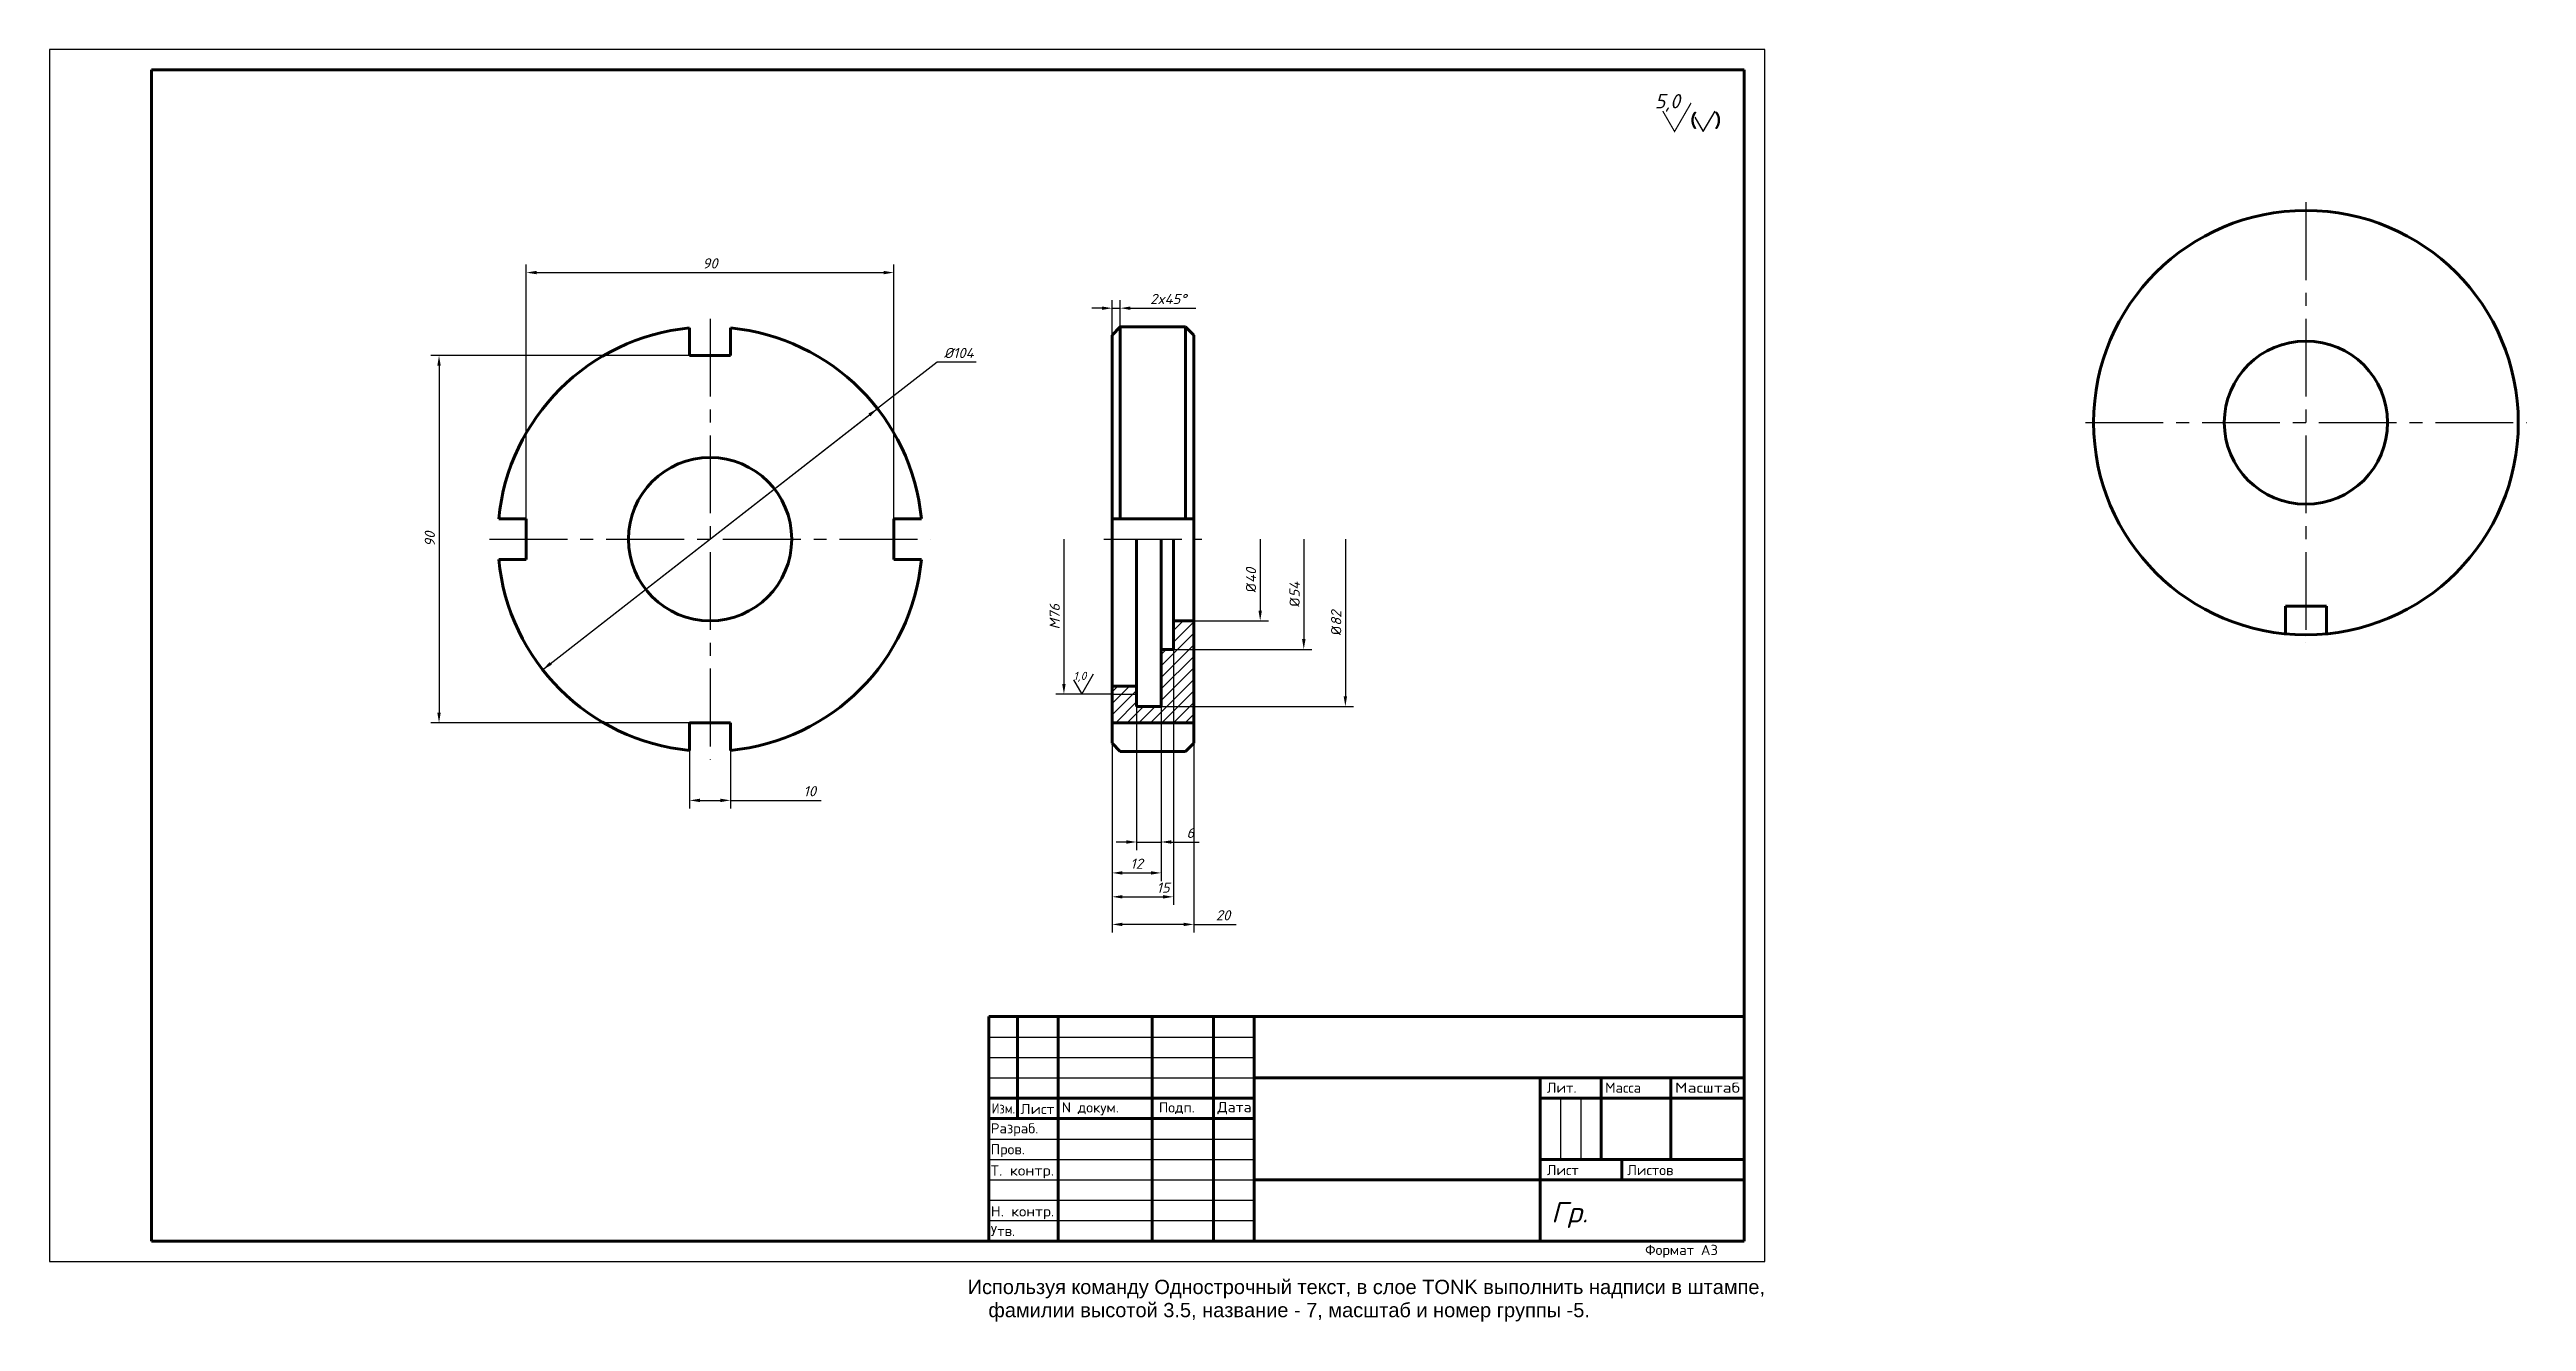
# Model space of a CAD drawing. Header units: millimetres. Extents: x 0 to 607, y -15 to 297.
import ezdxf
from ezdxf.enums import TextEntityAlignment as Align

# ---------------------------------------------------------------- set-up
doc = ezdxf.new("R2010")
doc.units = ezdxf.units.MM
doc.linetypes.add('CENTER2', pattern=[28.575, 19.05, -3.175, 3.175, -3.175])
for name, color, linetype, lineweight in [('OSN', 3, 'Continuous', 80), ('OSY', 2, 'CENTER2', 30), ('RAZM', 6, 'Continuous', 30), ('TONK', 1, 'Continuous', 30)]:
    doc.layers.add(name, color=color, linetype=linetype, lineweight=lineweight)
doc.styles.get("Standard").update_dxf_attribs({"font": 'arial.ttf'})
doc.styles.add('наклон', font='simplex.shx', dxfattribs={"oblique": 15})
doc.styles.add('прям', font='simplex.shx')
doc.styles.add('стиль1', font='isocpeur.ttf', dxfattribs={"oblique": 15})
doc.dimstyles.new('разм', dxfattribs={"dimtxt": 2.5, "dimasz": 2.5, "dimexe": 2, "dimexo": 0, "dimgap": 1, "dimtad": 1, "dimdec": 1, "dimtxsty": 'наклон', "dimcen": 2.5, "dimadec": 0, "dimazin": 0, "dimtfac": 1, "dimtdec": 1, "dimtmove": 0, "dimatfit": 2, "dimfxl": 1, "dimarcsym": 0})
doc.dimstyles.new('разм$3', dxfattribs={"dimtxt": 2.5, "dimasz": 2.5, "dimexe": 2, "dimexo": 0, "dimgap": 1, "dimtad": 1, "dimtoh": 1, "dimdec": 1, "dimtxsty": 'наклон', "dimcen": 2.5, "dimadec": 0, "dimazin": 0, "dimtfac": 1, "dimtdec": 1, "dimtmove": 0, "dimatfit": 2, "dimfxl": 1, "dimarcsym": 0})

# ---------------------------------------------------------------- blocks, each defined once
blk = doc.blocks.new('*D2')
at = {"layer": 'Defpoints', "color": 0}
for p in [(260.2, 177), (248.4, 139), (260.2, 139)]:
    blk.add_point(p, dxfattribs=at)
at = {"layer": 'RAZM', "color": 0, "lineweight": -2}
for p, q in [((248.4, 177), (248.4, 141.5)), ((260.2, 139), (246.4, 139))]:
    blk.add_line(p, q, dxfattribs=at)
at = {"layer": 'RAZM', "color": 0}
blk.add_solid([(247.99, 141.5), (248.82, 141.5), (248.4, 139)], dxfattribs=at)
at = {"layer": 'RAZM', "color": 0, "insert": (246.15, 158), "char_height": 2.5, "attachment_point": 5, "rotation": 90, "style": 'наклон'}
blk.add_mtext('M76', dxfattribs=at)
blk = doc.blocks.new('_None')
blk = doc.blocks.new('*D4')
at = {"layer": 'Defpoints', "color": 0}
for p in [(280.2, 177), (280.2, 157), (296.46, 157)]:
    blk.add_point(p, dxfattribs=at)
at = {"layer": 'RAZM', "color": 0, "lineweight": -2}
for p, q in [((296.46, 177), (296.46, 159.5)), ((280.2, 157), (298.46, 157))]:
    blk.add_line(p, q, dxfattribs=at)
at = {"layer": 'RAZM', "color": 0}
blk.add_solid([(296.05, 159.5), (296.88, 159.5), (296.46, 157)], dxfattribs=at)
at = {"layer": 'RAZM', "color": 0, "insert": (294.21, 167), "char_height": 2.5, "attachment_point": 5, "rotation": 90, "style": 'наклон'}
blk.add_mtext('{\\Q0;%%C}40', dxfattribs=at)
blk = doc.blocks.new('*D5')
at = {"layer": 'Defpoints', "color": 0}
for p in [(275.2, 177), (275.2, 150), (307.14, 150)]:
    blk.add_point(p, dxfattribs=at)
at = {"layer": 'RAZM', "color": 0, "lineweight": -2}
for p, q in [((307.14, 177), (307.14, 152.5)), ((275.2, 150), (309.14, 150))]:
    blk.add_line(p, q, dxfattribs=at)
at = {"layer": 'RAZM', "color": 0}
blk.add_solid([(306.72, 152.5), (307.56, 152.5), (307.14, 150)], dxfattribs=at)
at = {"layer": 'RAZM', "color": 0, "insert": (304.89, 163.5), "char_height": 2.5, "attachment_point": 5, "rotation": 90, "style": 'наклон'}
blk.add_mtext('{\\Q0;%%C}54', dxfattribs=at)
blk = doc.blocks.new('*D6')
at = {"layer": 'Defpoints', "color": 0}
for p in [(272.2, 177), (272.2, 136), (317.32, 136)]:
    blk.add_point(p, dxfattribs=at)
at = {"layer": 'RAZM', "color": 0, "lineweight": -2}
for p, q in [((317.32, 177), (317.32, 138.5)), ((272.2, 136), (319.32, 136))]:
    blk.add_line(p, q, dxfattribs=at)
at = {"layer": 'RAZM', "color": 0}
blk.add_solid([(316.9, 138.5), (317.73, 138.5), (317.32, 136)], dxfattribs=at)
at = {"layer": 'RAZM', "color": 0, "insert": (315.07, 156.5), "char_height": 2.5, "attachment_point": 5, "rotation": 90, "style": 'наклон'}
blk.add_mtext('{\\Q0;%%C}82', dxfattribs=at)
blk = doc.blocks.new('*D8')
at = {"layer": 'Defpoints', "color": 0}
for p in [(262.2, 233.61), (260.2, 227), (262.2, 227)]:
    blk.add_point(p, dxfattribs=at)
at = {"layer": 'RAZM', "color": 0, "lineweight": -2}
for p, q in [((257.7, 233.61), (255.2, 233.61)), ((260.2, 227), (260.2, 235.61)), ((260.2, 233.61), (262.2, 233.61)), ((262.2, 227), (262.2, 235.61)), ((264.7, 233.61), (280.7, 233.61))]:
    blk.add_line(p, q, dxfattribs=at)
at = {"layer": 'RAZM', "color": 0}
for points in [[(257.7, 233.19), (257.7, 234.03), (260.2, 233.61)], [(264.7, 234.03), (264.7, 233.19), (262.2, 233.61)]]:
    blk.add_solid(points, dxfattribs=at)
at = {"layer": 'RAZM', "color": 0, "insert": (273.95, 235.86), "char_height": 2.5, "attachment_point": 5, "style": 'наклон'}
blk.add_mtext('2x45%%d', dxfattribs=at)
blk = doc.blocks.new('*D20')
at = {"layer": 'Defpoints', "color": 0}
for p in [(260.2, 127), (280.2, 127), (260.2, 82.59)]:
    blk.add_point(p, dxfattribs=at)
at = {"layer": 'RAZM', "color": 0, "lineweight": -2}
for p, q in [((260.2, 127), (260.2, 80.59)), ((280.2, 127), (280.2, 80.59)), ((277.7, 82.59), (262.7, 82.59)), ((280.2, 82.59), (290.58, 82.59))]:
    blk.add_line(p, q, dxfattribs=at)
at = {"layer": 'RAZM', "color": 0}
for points in [[(262.7, 83.01), (262.7, 82.18), (260.2, 82.59)], [(277.7, 82.18), (277.7, 83.01), (280.2, 82.59)]]:
    blk.add_solid(points, dxfattribs=at)
at = {"layer": 'RAZM', "color": 0, "insert": (287.37, 84.84), "char_height": 2.5, "attachment_point": 5, "style": 'наклон'}
blk.add_mtext('20', dxfattribs=at)
blk = doc.blocks.new('*D32')
at = {"layer": 'Defpoints', "color": 0}
for p in [(275.2, 150), (260.2, 127), (275.2, 89.36)]:
    blk.add_point(p, dxfattribs=at)
at = {"layer": 'RAZM', "color": 0, "lineweight": -2}
for p, q in [((275.2, 150), (275.2, 87.36)), ((260.2, 127), (260.2, 87.36)), ((262.7, 89.36), (272.7, 89.36))]:
    blk.add_line(p, q, dxfattribs=at)
at = {"layer": 'RAZM', "color": 0}
for points in [[(262.7, 89.77), (262.7, 88.94), (260.2, 89.36)], [(272.7, 88.94), (272.7, 89.77), (275.2, 89.36)]]:
    blk.add_solid(points, dxfattribs=at)
at = {"layer": 'RAZM', "color": 0, "insert": (272.7, 91.61), "char_height": 2.5, "attachment_point": 5, "style": 'наклон'}
blk.add_mtext('15', dxfattribs=at)
blk = doc.blocks.new('*D33')
at = {"layer": 'Defpoints', "color": 0}
for p in [(266.2, 136), (272.2, 136), (272.2, 102.79)]:
    blk.add_point(p, dxfattribs=at)
at = {"layer": 'RAZM', "color": 0, "lineweight": -2}
for p, q in [((266.2, 136), (266.2, 100.79)), ((272.2, 136), (272.2, 100.79)), ((263.7, 102.79), (261.2, 102.79)), ((266.2, 102.79), (272.2, 102.79)), ((274.7, 102.79), (281.53, 102.79))]:
    blk.add_line(p, q, dxfattribs=at)
at = {"layer": 'RAZM', "color": 0}
for points in [[(263.7, 102.37), (263.7, 103.21), (266.2, 102.79)], [(274.7, 103.21), (274.7, 102.37), (272.2, 102.79)]]:
    blk.add_solid(points, dxfattribs=at)
at = {"layer": 'RAZM', "color": 0, "insert": (279.37, 105.04), "char_height": 2.5, "attachment_point": 5, "style": 'наклон'}
blk.add_mtext('6', dxfattribs=at)
blk = doc.blocks.new('*D34')
at = {"layer": 'Defpoints', "color": 0}
for p in [(260.2, 141), (272.2, 136), (272.2, 95.22)]:
    blk.add_point(p, dxfattribs=at)
at = {"layer": 'RAZM', "color": 0, "lineweight": -2}
for p, q in [((260.2, 141), (260.2, 93.22)), ((272.2, 136), (272.2, 93.22)), ((262.7, 95.22), (269.7, 95.22))]:
    blk.add_line(p, q, dxfattribs=at)
at = {"layer": 'RAZM', "color": 0}
for points in [[(262.7, 95.63), (262.7, 94.8), (260.2, 95.22)], [(269.7, 94.8), (269.7, 95.63), (272.2, 95.22)]]:
    blk.add_solid(points, dxfattribs=at)
at = {"layer": 'RAZM', "color": 0, "insert": (266.2, 97.47), "char_height": 2.5, "attachment_point": 5, "style": 'наклон'}
blk.add_mtext('12', dxfattribs=at)
blk = doc.blocks.new('*D35')
at = {"layer": 'Defpoints', "color": 0}
for p in [(161.75, 222), (95.38, 132), (161.75, 132)]:
    blk.add_point(p, dxfattribs=at)
at = {"layer": 'RAZM', "color": 0, "lineweight": -2}
for p, q in [((161.75, 222), (93.38, 222)), ((95.38, 219.5), (95.38, 134.5)), ((161.75, 132), (93.38, 132))]:
    blk.add_line(p, q, dxfattribs=at)
at = {"layer": 'RAZM', "color": 0}
for points in [[(95.79, 219.5), (94.96, 219.5), (95.38, 222)], [(94.96, 134.5), (95.79, 134.5), (95.38, 132)]]:
    blk.add_solid(points, dxfattribs=at)
at = {"layer": 'RAZM', "color": 0, "insert": (93.13, 177), "char_height": 2.5, "attachment_point": 5, "rotation": 90, "style": 'наклон'}
blk.add_mtext('90', dxfattribs=at)
blk = doc.blocks.new('*D36')
at = {"layer": 'Defpoints', "color": 0}
for p in [(206.75, 242.33), (116.75, 177), (206.75, 177)]:
    blk.add_point(p, dxfattribs=at)
at = {"layer": 'RAZM', "color": 0, "lineweight": -2}
for p, q in [((116.75, 177), (116.75, 244.33)), ((206.75, 177), (206.75, 244.33)), ((119.25, 242.33), (204.25, 242.33))]:
    blk.add_line(p, q, dxfattribs=at)
at = {"layer": 'RAZM', "color": 0}
for points in [[(119.25, 242.75), (119.25, 241.92), (116.75, 242.33)], [(204.25, 241.92), (204.25, 242.75), (206.75, 242.33)]]:
    blk.add_solid(points, dxfattribs=at)
at = {"layer": 'RAZM', "color": 0, "insert": (161.75, 244.58), "char_height": 2.5, "attachment_point": 5, "style": 'наклон'}
blk.add_mtext('90', dxfattribs=at)
blk = doc.blocks.new('*D37')
at = {"layer": 'Defpoints', "color": 0}
for p in [(156.75, 132), (166.75, 132), (166.75, 112.99)]:
    blk.add_point(p, dxfattribs=at)
at = {"layer": 'RAZM', "color": 0, "lineweight": -2}
for p, q in [((156.75, 132), (156.75, 110.99)), ((166.75, 132), (166.75, 110.99)), ((159.25, 112.99), (164.25, 112.99)), ((166.75, 112.99), (188.95, 112.99))]:
    blk.add_line(p, q, dxfattribs=at)
at = {"layer": 'RAZM', "color": 0}
for points in [[(159.25, 113.41), (159.25, 112.57), (156.75, 112.99)], [(164.25, 112.57), (164.25, 113.41), (166.75, 112.99)]]:
    blk.add_solid(points, dxfattribs=at)
at = {"layer": 'RAZM', "color": 0, "insert": (186.16, 115.24), "char_height": 2.5, "attachment_point": 5, "style": 'наклон'}
blk.add_mtext('10', dxfattribs=at)
blk = doc.blocks.new('*D38')
at = {"layer": 'RAZM', "color": 0, "lineweight": -2}
for p, q in [((217.34, 220.38), (202.74, 208.99)), ((226.93, 220.38), (217.34, 220.38)), ((120.75, 145.01), (202.74, 208.99)), ((120.75, 145.01), (200.77, 207.45))]:
    blk.add_line(p, q, dxfattribs=at)
at = {"layer": 'RAZM', "color": 0}
for points in [[(201.03, 207.12), (200.52, 207.78), (202.74, 208.99)], [(122.47, 146.88), (122.98, 146.22), (120.75, 145.01)]]:
    blk.add_solid(points, dxfattribs=at)
at = {"layer": 'RAZM', "color": 0, "insert": (222.64, 222.63), "char_height": 2.5, "attachment_point": 5, "style": 'наклон'}
blk.add_mtext('%%c104', dxfattribs=at)

msp = doc.modelspace()

# ---------------------------------------------------------------- hatches: boundary and pattern name
at = {"layer": 'TONK'}
h = msp.add_hatch(dxfattribs=at)
h.set_pattern_fill('', color=256, scale=2, angle=45, pattern_type=0)
h.set_pattern_definition([(45, (160.197, 0), (-1.414214, 1.414214), [])])
edge = h.paths.add_edge_path()
edge.add_line((275.2, 150), (272.2, 150))
edge.add_line((275.2, 157), (275.2, 150))
edge.add_line((280.2, 157), (275.2, 157))
edge.add_line((280.2, 157), (280.2, 132))
edge.add_line((260.2, 132), (280.2, 132))
edge.add_line((260.2, 132), (260.2, 141))
edge.add_line((260.2, 141), (266.2, 141))
edge.add_line((266.2, 141), (266.2, 136))
edge.add_line((272.2, 136), (266.2, 136))
edge.add_line((272.2, 150), (272.2, 136))

# ---------------------------------------------------------------- linework, layer by layer
at = {"layer": 'OSN'}
for p, q in [((415, 292), (25, 292)), ((25, 292), (25, 5)), ((415, 5), (415, 292)), ((156.75, 222), (156.75, 228.76)), ((166.75, 222), (166.75, 228.76)), ((262.2, 229), (260.2, 227)), ((260.2, 127), (260.2, 227)), ((262.2, 229), (278.2, 229)), ((262.2, 229), (262.2, 182)), ((278.2, 229), (280.2, 227)), ((278.2, 229), (278.2, 182)), ((280.2, 227), (280.2, 127)), ((161.75, 222), (156.75, 222)), ((161.75, 222), (166.75, 222)), ((116.75, 182), (109.99, 182)), ((116.75, 177), (116.75, 182)), ((206.75, 177), (206.75, 182)), ((206.75, 182), (213.51, 182)), ((260.2, 182), (280.2, 182)), ((116.75, 177), (116.75, 172)), ((206.75, 177), (206.75, 172)), ((266.2, 141), (266.2, 177)), ((272.2, 150), (272.2, 177)), ((275.2, 157), (275.2, 177)), ((116.75, 172), (109.99, 172)), ((206.75, 172), (213.51, 172)), ((552.55, 160.56), (547.55, 160.56)), ((547.55, 160.56), (547.55, 153.8)), ((552.55, 160.56), (557.55, 160.56)), ((557.55, 160.56), (557.55, 153.8)), ((280.2, 157), (275.2, 157)), ((275.2, 157), (275.2, 150)), ((275.2, 150), (272.2, 150)), ((272.2, 150), (272.2, 136)), ((260.2, 141), (266.2, 141)), ((266.2, 141), (266.2, 136)), ((272.2, 136), (266.2, 136)), ((161.75, 132), (156.75, 132)), ((156.75, 132), (156.75, 125.24)), ((161.75, 132), (166.75, 132)), ((166.75, 132), (166.75, 125.24)), ((260.2, 132), (280.2, 132)), ((262.2, 125), (260.2, 127)), ((278.2, 125), (262.2, 125)), ((280.2, 127), (278.2, 125)), ((230, 60), (230, 5)), ((230, 60), (415, 60)), ((237, 60), (237, 35)), ((247, 60), (247, 5)), ((270, 60), (270, 5)), ((285, 60), (285, 5)), ((295, 60), (295, 5)), ((295, 45), (415, 45)), ((365, 5), (365, 45)), ((380, 45), (380, 25)), ((397, 45), (397, 25)), ((230, 40), (295, 40)), ((365, 40), (415, 40)), ((230, 35), (295, 35)), ((380, 25), (365, 25)), ((380, 25), (415, 25)), ((385, 20), (385, 25)), ((295, 20), (415, 20)), ((25, 5), (415, 5))]:
    msp.add_line(p, q, dxfattribs=at)
for centre, radius in [((552.55, 205.56), 52), ((552.55, 205.56), 20), ((161.75, 177), 20)]:
    msp.add_circle(centre, radius, dxfattribs=at)
for start, end in [(95.51773, 174.48227), (5.51773, 84.48227), (185.51773, 264.48227), (275.51773, 354.48227)]:
    msp.add_arc((161.75, 177), 52, start, end, dxfattribs=at)
at = {"layer": 'OSY'}
for p, q in [((552.55, 259.56), (552.55, 151.56)), ((161.75, 231), (161.75, 123)), ((498.55, 205.56), (606.55, 205.56)), ((107.75, 177), (215.75, 177)), ((258.2, 177), (282.2, 177))]:
    msp.add_line(p, q, dxfattribs=at)
at = {"layer": 'TONK'}
for p, q in [((420, 297), (0, 297)), ((0, 297), (0, 0)), ((420, 0), (420, 297)), ((402.93, 280.4), (404.95, 276.9)), ((404.95, 276.9), (407.84, 281.9)), ((250.73, 142.5), (252.75, 139)), ((252.75, 139), (255.64, 144)), ((260.2, 139), (266.2, 139)), ((230, 55), (295, 55)), ((230, 50), (295, 50)), ((230, 45), (295, 45)), ((370, 40), (370, 25)), ((375, 40), (375, 25)), ((230, 30), (295, 30)), ((230, 25), (295, 25)), ((230, 20), (295, 20)), ((230, 15), (295, 15)), ((230, 10), (295, 10)), ((0, 0), (420, 0))]:
    msp.add_line(p, q, dxfattribs=at)
at = {"layer": 'TONK', "const_width": 0.3}
msp.add_lwpolyline([(395.05, 281.9), (397.94, 276.9), (401.98, 283.9)], dxfattribs=at)

# ---------------------------------------------------------------- texts
at = {"layer": 'TONK', "oblique": 15}
for s, height, style, p in [('5,0', 3.5, 'стиль1', (393.11, 282.58)), ('1,0', 2, 'наклон', (250.73, 142.5)), ('Гр. ', 5, 'наклон', (367.69, 9.56))]:
    msp.add_text(s, height=height, dxfattribs=dict(at, style=style)).set_placement(p)
at = {"layer": 'TONK', "style": 'прям'}
for s, height, width, p, p2 in [('( )', 3.5, 1.222271, (401.49, 277.88), (409.64, 277.88)), ('Масштаб', 2.5, 0.8667, (398.06, 41.33), (413.95, 41.33)), ('Изм.', 2.5, 0.806012, (230.71, 36.25), (236.46, 36.25)), ('Лист', 2.5, 0.835981, (237.73, 36.1), (246.08, 36.1)), ('Дата', 2.5, 0.780249, (285.99, 36.57), (294.35, 36.57)), ('Т. контр.', 2.5, 0.881809, (230.47, 21.04), (246.01, 21.04)), ('Н. контр.', 2.5, 0.847453, (230.47, 11.03), (246.01, 11.03))]:
    msp.add_text(s, height=height, dxfattribs=dict(at, width=width)).set_placement(p, p2, align=Align.FIT)
for s, p in [('Лит.', (366.64, 41.33)), ('Масса', (380.92, 41.33)), ('N докум.', (247.9, 36.49)), ('Подп.', (271.64, 36.49)), ('Разраб.', (230.47, 31.37)), ('Пров.', (230.47, 26.24)), ('Лист', (366.64, 21.14)), ('Листов', (386.34, 21.14)), ('Утв.', (230.47, 6.22)), ('Формат А3', (390.72, 1.57))]:
    msp.add_text(s, height=2.5, dxfattribs=at).set_placement(p)
at = {"layer": 'TONK'}
for s, p in [('   Используя команду Однострочный текст, в слое TONK выполнить надписи в штампе,', (220.76, -7.99)), (' фамилии высотой 3.5, название - 7, масштаб и номер группы -5. ', (228.55, -13.66))]:
    msp.add_text(s, height=3.5, dxfattribs=at).set_placement(p)

# ---------------------------------------------------------------- dimensions: what is measured, and where the dimension line sits
at = {"layer": 'RAZM'}
for base, p1, p2, picture, middle in [((206.75, 242.33), (116.75, 177), (206.75, 177), '*D36', (161.75, 244.58)), ((272.2, 95.22), (260.2, 141), (272.2, 136), '*D34', (266.2, 97.47)), ((272.2, 102.79), (266.2, 136), (272.2, 136), '*D33', (279.37, 105.04))]:
    dim = msp.add_linear_dim(base=base, p1=p1, p2=p2, dimstyle='разм', dxfattribs=at)
    dim.commit()
    dim.dimension.update_dxf_attribs({"geometry": picture, "text_midpoint": middle})
dim = msp.add_linear_dim(base=(262.2, 233.61), p1=(260.2, 227), p2=(262.2, 227), text='<>x45%%d', dimstyle='разм', dxfattribs=at)
dim.commit()
dim.dimension.update_dxf_attribs({"geometry": '*D8', "text_midpoint": (273.95, 235.86)})
dim = msp.add_linear_dim(base=(95.38, 132), p1=(161.75, 222), p2=(161.75, 132), angle=90, dimstyle='разм', dxfattribs=at)
dim.commit()
dim.dimension.update_dxf_attribs({"geometry": '*D35', "text_midpoint": (93.13, 177)})
dim = msp.add_diameter_dim_2p(p1=(120.75, 145.01), p2=(202.74, 208.99), dimstyle='разм$3', dxfattribs=at)
dim.commit()
dim.dimension.update_dxf_attribs({"geometry": '*D38', "text_midpoint": (217.34, 220.38), "dimtype": 163})
for base, p1, p2, text, picture, middle in [((248.4, 139), (260.2, 177), (260.2, 139), 'M76', '*D2', (246.15, 158)), ((317.32, 136), (272.2, 177), (272.2, 136), '{\\Q0;%%C}82', '*D6', (315.07, 156.5)), ((307.14, 150), (275.2, 177), (275.2, 150), '{\\Q0;%%C}54', '*D5', (304.89, 163.5)), ((296.46, 157), (280.2, 177), (280.2, 157), '{\\Q0;%%C}40', '*D4', (294.21, 167))]:
    dim = msp.add_linear_dim(base=base, p1=p1, p2=p2, angle=90, text=text, dimstyle='разм', override={"dimblk1": 'None', "dimsah": 1, "dimse1": 1}, dxfattribs=at)
    dim.commit()
    dim.dimension.update_dxf_attribs({"geometry": picture, "text_midpoint": middle})
for base, p1, p2, picture, middle in [((275.2, 89.36), (260.2, 127), (275.2, 150), '*D32', (272.7, 89.36)), ((166.75, 112.99), (156.75, 132), (166.75, 132), '*D37', (186.16, 112.99)), ((260.2, 82.59), (280.2, 127), (260.2, 127), '*D20', (287.37, 82.59))]:
    dim = msp.add_linear_dim(base=base, p1=p1, p2=p2, dimstyle='разм', dxfattribs=at)
    dim.commit()
    dim.dimension.update_dxf_attribs({"geometry": picture, "text_midpoint": middle, "dimtype": 160})

doc.saveas('drawing.dxf')
